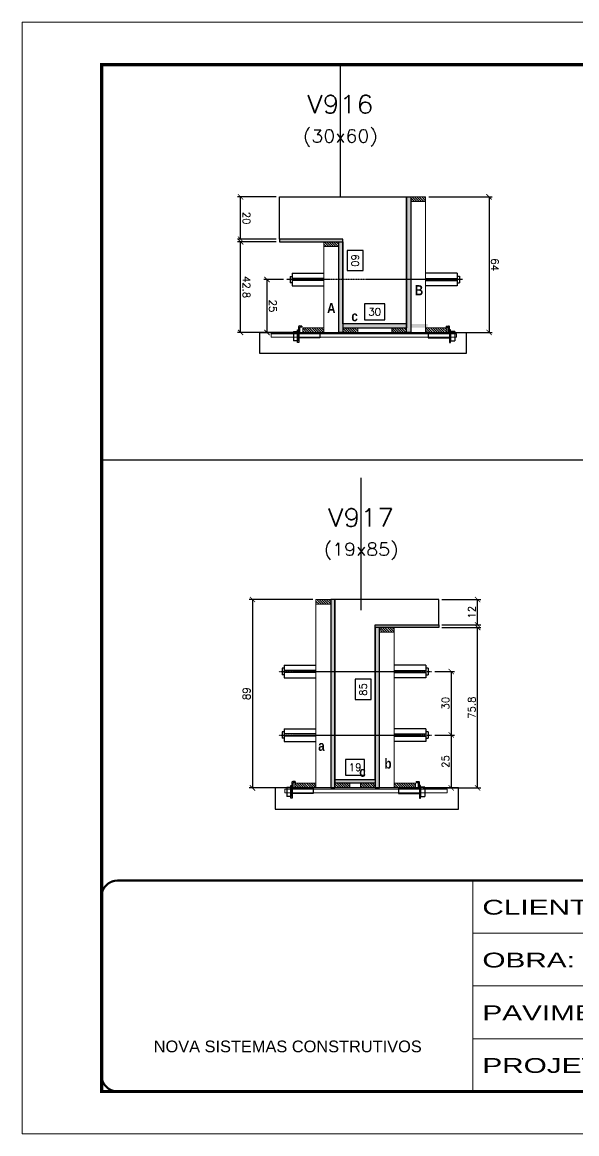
# Model space of a CAD drawing. Extents: x -20960 to -5926, y -2106 to 21915.
# Drawn here: x -9023 to -8500, y 15123 to 16173 of the extents above; entities that cross this region are included whole.
import ezdxf
from ezdxf.enums import TextEntityAlignment as Align

# ---------------------------------------------------------------- set-up
doc = ezdxf.new("R2010")
doc.units = 0
for name, pattern in [('CONTINUO', [0]), ('DASHED', [0.75, 0.5, -0.25]), ('HIDDEN', [0.375, 0.25, -0.125])]:
    doc.linetypes.add(name, pattern=pattern)
for name, color, linetype in [('barrote', 251, 'Continuous'), ('COTA', 241, 'Continuous'), ('Cota Seção (2x)', 4, 'Continuous'), ('detalhes', 4, 'Continuous'), ('Painéis', 200, 'Continuous'), ('presilha', 1, 'Continuous'), ('TENSOR', 3, 'Continuous'), ('Texto de Titulo', 7, 'Continuous'), ('Texto Qtd Sarr', 242, 'Continuous')]:
    doc.layers.add(name, color=color, linetype=linetype)
for name, color, linetype, lineweight in [('CONCRETO', 251, 'Continuous', 25), ('Folhas', 255, 'Continuous', 9), ('Hachura', 251, 'Continuous', 9), ('Madeira', 126, 'Continuous', 18), ('SARRAFO DE PRESSAO', 251, 'DASHED', 9), ('SCO-___-LAJ', 2, 'Continuous', 0), ('Texto Seção', 7, 'Continuous', 15)]:
    doc.layers.add(name, color=color, linetype=linetype, lineweight=lineweight)
doc.styles.add('ARIAL', font='arial.ttf')
doc.styles.add('Romans', font='romans.shx')
doc.styles.add('TECNICA', font='techb___.ttf', dxfattribs={"height": 10})
doc.styles.add('Tecnologia', font='')
doc.styles.get('Tecnologia').set_extended_font_data('Forgotten Futurist')
doc.dimstyles.new('Cota Seção (2x)', dxfattribs={"dimtxt": 7, "dimasz": 5, "dimexe": 3, "dimexo": 3, "dimgap": 2, "dimtad": 3, "dimdec": 1, "dimlfac": 0.5, "dimzin": 12, "dimdsep": 46, "dimtxsty": 'Romans', "dimblk": 'ARCHTICK', "dimcen": 0, "dimclrd": 4, "dimclre": 4, "dimclrt": 1, "dimadec": 1, "dimazin": 3, "dimtfac": 1, "dimtdec": 1, "dimtmove": 0, "dimatfit": 3, "dimldrblk": 'OBLIQUE', "dimfxl": 1, "dimtolj": 1, "dimtzin": 12, "dimarcsym": 0})
doc.dimstyles.new('Cota Seção interna', dxfattribs={"dimtxt": 7, "dimasz": 6, "dimexe": 0.18, "dimexo": 2, "dimgap": -4, "dimtad": 3, "dimdec": 1, "dimlfac": 0.5, "dimzin": 12, "dimdsep": 46, "dimtxsty": 'Romans', "dimblk": 'ARCHTICK', "dimcen": 0.09, "dimse1": 1, "dimse2": 1, "dimsd1": 1, "dimsd2": 1, "dimclrd": 180, "dimclre": 5, "dimclrt": 1, "dimadec": 0, "dimazin": 3, "dimtfac": 1, "dimtdec": 1, "dimtofl": 0, "dimtmove": 0, "dimatfit": 3, "dimldrblk": 'ARCHTICK', "dimfxl": 1, "dimtolj": 1, "dimtzin": 0, "dimarcsym": 0})

# ---------------------------------------------------------------- blocks, each defined once
blk = doc.blocks.new('9999999999')
at = {"color": 30, "linetype": 'CONTINUO'}
for p, q in [((98564.6, 34230.2), (98564.6, 34429.4)), ((98564.6, 34379.6), (99584, 34379.6)), ((98564.6, 34329.8), (99488, 34329.8)), ((98564.6, 34280), (99488, 34280))]:
    blk.add_line(p, q, dxfattribs=at)
at = {"color": 30, "linetype": 'CONTINUO', "const_width": 2}
blk.add_lwpolyline([(99584, 34230.2), (99584, 34414.4, 0.414214), (99569, 34429.4), (98229, 34429.4, 0.414214), (98214, 34414.4), (98214, 34245.2, 0.414214), (98229, 34230.2), (99584, 34230.2)], format="xyb", dxfattribs=at)
at = {"layer": 'Folhas'}
blk.add_lwpolyline([(98139, 34190.2), (99624, 34190.2), (99624, 35240.2), (98139, 35240.2)], close=True, dxfattribs=at)
at = {"layer": 'Folhas', "color": 30, "const_width": 3}
blk.add_lwpolyline([(98214, 34230.2), (99584, 34230.2), (99584, 35200.2), (98214, 35200.2)], close=True, dxfattribs=at)
at = {"color": 7, "linetype": 'Continuous', "ltscale": 5, "style": 'ARIAL'}
blk.add_text('NOVA SISTEMAS CONSTRUTIVOS', height=11.059, dxfattribs=at).set_placement((98263.2, 34267.2))
at = {"layer": 'Folhas', "color": 7, "style": 'Tecnologia', "width": 1.5}
for s, p in [('CLIENTE:', (98573.7, 34397.2)), ('OBRA:', (98573.7, 34347.3)), ('PAVIMENTO:', (98573.7, 34297.5)), ('PROJETO:', (98573.7, 34247.7))]:
    blk.add_text(s, height=14, dxfattribs=at).set_placement(p)
blk = doc.blocks.new('titulo1')
at = {"layer": 'Defpoints', "color": 252, "linetype": 'HIDDEN', "ltscale": 2}
blk.add_line((0, 0), (0, 125), dxfattribs=at)
at = {"layer": 'Defpoints', "style": 'Romans', "oblique": 15}
blk.add_attdef('FOLHA', text='', height=10, dxfattribs=at).set_placement((0, 15.6), align=Align.MIDDLE_CENTER)
at = {"layer": 'Texto Qtd Sarr', "color": 3, "style": 'Romans', "oblique": 15}
for tag, height, p in [('TITULO', 17, (0, 71.4)), ('SEÇÃO', 12, (0, 41.5))]:
    blk.add_attdef(tag, text='', height=height, dxfattribs=at).set_placement(p, align=Align.MIDDLE_CENTER)
blk = doc.blocks.new('_ArchTick')
at = {"color": 0, "linetype": 'ByBlock', "const_width": 0.15}
blk.add_lwpolyline([(-0.5, -0.5), (0.5, 0.5)], dxfattribs=at)
blk = doc.blocks.new('*D375')
at = {"layer": 'COTA', "color": 4, "lineweight": -2, "transparency": 16777216}
for p, q in [((-8783.5, 15965.1), (-8820.2, 15965.1)), ((-8817.2, 15879.5), (-8817.2, 15965.1)), ((-8765.9, 15879.5), (-8820.2, 15879.5))]:
    blk.add_line(p, q, dxfattribs=at)
at = {"layer": 'Defpoints', "color": 0, "transparency": 16777216}
for p in [(-8817.2, 15965.1), (-8780.5, 15965.1), (-8762.9, 15879.5)]:
    blk.add_point(p, dxfattribs=at)
at = {"layer": 'COTA', "color": 4, "lineweight": -2, "transparency": 16777216, "xscale": 5, "yscale": 5, "zscale": 5}
for p, rotation in [((-8817.2, 15965.1), 90.00098738421937), ((-8817.2, 15879.5), 270.0009873842193)]:
    blk.add_blockref('_ArchTick', p, dxfattribs=dict(at, rotation=rotation))
at = {"layer": 'COTA', "color": 1, "transparency": 16777216, "insert": (-8811.7, 15922.3), "char_height": 7, "attachment_point": 5, "rotation": 270.001, "style": 'Romans'}
blk.add_mtext('\\A1;42.8', dxfattribs=at)
blk = doc.blocks.new('_Oblique')
at = {"color": 0, "linetype": 'ByBlock', "lineweight": -2}
blk.add_line((-0.5, -0.5), (0.5, 0.5), dxfattribs=at)
blk = doc.blocks.new('*D376')
at = {"layer": 'COTA', "color": 4, "lineweight": -2, "transparency": 16777216}
for p, q in [((-8783.5, 16007.5), (-8820.2, 16007.5)), ((-8817.2, 15967.5), (-8817.2, 16007.5)), ((-8783.5, 15967.5), (-8820.2, 15967.5))]:
    blk.add_line(p, q, dxfattribs=at)
at = {"layer": 'Defpoints', "color": 0, "transparency": 16777216}
for p in [(-8817.2, 16007.5), (-8780.5, 16007.5), (-8780.5, 15967.5)]:
    blk.add_point(p, dxfattribs=at)
at = {"layer": 'COTA', "color": 4, "lineweight": -2, "transparency": 16777216, "xscale": 5, "yscale": 5, "zscale": 5}
for p, rotation in [((-8817.2, 16007.5), 90.00098738421937), ((-8817.2, 15967.5), 270.0009873842193)]:
    blk.add_blockref('_ArchTick', p, dxfattribs=dict(at, rotation=rotation))
at = {"layer": 'COTA', "color": 1, "transparency": 16777216, "insert": (-8811.7, 15987.5), "char_height": 7, "attachment_point": 5, "rotation": 270.001, "style": 'Romans'}
blk.add_mtext('\\A1;20', dxfattribs=at)
blk = doc.blocks.new('*D377')
at = {"layer": 'Cota Seção (2x)', "color": 180, "lineweight": -2, "transparency": 16777216}
for p, q in [((-8716.5, 15957), (-8716.5, 15938)), ((-8701.5, 15957), (-8716.5, 15957)), ((-8701.5, 15938), (-8701.5, 15957)), ((-8716.5, 15938), (-8701.5, 15938))]:
    blk.add_line(p, q, dxfattribs=at)
at = {"layer": 'Defpoints', "color": 0, "transparency": 16777216}
for p in [(-8720.5, 16007.5), (-8720.5, 16007.5), (-8720.5, 15887.5)]:
    blk.add_point(p, dxfattribs=at)
at = {"layer": 'Cota Seção (2x)', "color": 1, "transparency": 16777216, "insert": (-8709, 15947.5), "char_height": 7, "attachment_point": 5, "rotation": 270.001, "style": 'Romans'}
blk.add_mtext('\\A1;60', dxfattribs=at)
blk = doc.blocks.new('PRESILHA METÁLICA 1')
at = {"layer": 'presilha'}
for p, q in [((7.5, 10.6), (7.5, 19.9)), ((12, 21), (8.6, 21)), ((9, 11.6), (9, 18.9)), ((12, 19.5), (9.6, 19.5)), ((12, 21), (12, 19.5)), ((0, 13), (6, 13)), ((0, 13), (0, 0)), ((6, 0), (0, 0)), ((6, 15.5), (7.5, 15.5)), ((6, -2.5), (6, 15.5)), ((6, 13), (6, 0)), ((7.5, 15.5), (7.5, -2.5)), ((37.5, 4.1), (7.5, 4.1)), ((37.5, 11), (9.6, 11)), ((37.5, 11), (37.5, 4.1)), ((7.5, -2.5), (6, -2.5))]:
    blk.add_line(p, q, dxfattribs=at)
for centre, radius, start, end in [((8.6, 19.9), 1.14, 90, 180), ((9.6, 18.9), 0.57, 90, 180), ((9.6, 11.6), 0.57, 180, 270)]:
    blk.add_arc(centre, radius, start, end, dxfattribs=at)
blk = doc.blocks.new('*D408')
at = {"layer": 'COTA', "color": 4, "lineweight": -2, "transparency": 16777216}
for p, q in [((-8776.8, 15929.5), (-8795.3, 15929.5)), ((-8792.3, 15929.5), (-8792.3, 15879.5)), ((-8776.8, 15879.5), (-8795.3, 15879.5))]:
    blk.add_line(p, q, dxfattribs=at)
at = {"layer": 'Defpoints', "color": 0, "transparency": 16777216}
for p in [(-8773.8, 15929.5), (-8792.3, 15879.5), (-8773.8, 15879.5)]:
    blk.add_point(p, dxfattribs=at)
at = {"layer": 'COTA', "color": 4, "lineweight": -2, "transparency": 16777216, "xscale": 5, "yscale": 5, "zscale": 5}
for p, rotation in [((-8792.3, 15929.5), 90.00098738421937), ((-8792.3, 15879.5), 270.0009873842193)]:
    blk.add_blockref('_ArchTick', p, dxfattribs=dict(at, rotation=rotation))
at = {"layer": 'COTA', "color": 1, "transparency": 16777216, "insert": (-8786.8, 15904.5), "char_height": 7, "attachment_point": 5, "rotation": 270.001, "style": 'Romans'}
blk.add_mtext('\\A1;25', dxfattribs=at)
blk = doc.blocks.new('*D409')
at = {"layer": 'Cota Seção (2x)', "color": 180, "lineweight": -2, "transparency": 16777216}
for p, q in [((-8680.8, 15906.5), (-8700.1, 15906.5)), ((-8700.1, 15906.5), (-8700.1, 15891.5)), ((-8680.8, 15891.5), (-8680.8, 15906.5)), ((-8700.1, 15891.5), (-8680.8, 15891.5))]:
    blk.add_line(p, q, dxfattribs=at)
at = {"layer": 'Defpoints', "color": 0, "transparency": 16777216}
for p in [(-8720.5, 15887.5), (-8660.5, 15887.5), (-8660.5, 15887.5)]:
    blk.add_point(p, dxfattribs=at)
at = {"layer": 'Cota Seção (2x)', "color": 1, "transparency": 16777216, "insert": (-8690.5, 15899), "char_height": 7, "attachment_point": 5, "style": 'Romans'}
blk.add_mtext('\\A1;30', dxfattribs=at)
blk = doc.blocks.new('*D394')
at = {"layer": 'COTA', "color": 4, "lineweight": -2, "transparency": 16777216}
for p, q in [((-8627, 15600.8), (-8590.3, 15600.8)), ((-8593.3, 15449.2), (-8593.3, 15600.8)), ((-8644.6, 15449.2), (-8590.3, 15449.2))]:
    blk.add_line(p, q, dxfattribs=at)
at = {"layer": 'Defpoints', "color": 0, "transparency": 16777216}
for p in [(-8630, 15600.8), (-8593.3, 15600.8), (-8647.6, 15449.2)]:
    blk.add_point(p, dxfattribs=at)
at = {"layer": 'COTA', "color": 4, "lineweight": -2, "transparency": 16777216, "xscale": 5, "yscale": 5, "zscale": 5}
for p, rotation in [((-8593.3, 15600.8), 90), ((-8593.3, 15449.2), 270)]:
    blk.add_blockref('_ArchTick', p, dxfattribs=dict(at, rotation=rotation))
at = {"layer": 'COTA', "color": 1, "transparency": 16777216, "insert": (-8598.8, 15525), "char_height": 7, "attachment_point": 5, "rotation": 90, "style": 'Romans'}
blk.add_mtext('\\A1;75.8', dxfattribs=at)
blk = doc.blocks.new('*D395')
at = {"layer": 'COTA', "color": 4, "lineweight": -2, "transparency": 16777216}
for p, q in [((-8627, 15627.2), (-8590.3, 15627.2)), ((-8593.3, 15603.2), (-8593.3, 15627.2)), ((-8627, 15603.2), (-8590.3, 15603.2))]:
    blk.add_line(p, q, dxfattribs=at)
at = {"layer": 'Defpoints', "color": 0, "transparency": 16777216}
for p in [(-8630, 15627.2), (-8593.3, 15627.2), (-8630, 15603.2)]:
    blk.add_point(p, dxfattribs=at)
at = {"layer": 'COTA', "color": 4, "lineweight": -2, "transparency": 16777216, "xscale": 5, "yscale": 5, "zscale": 5}
for p, rotation in [((-8593.3, 15627.2), 90), ((-8593.3, 15603.2), 270)]:
    blk.add_blockref('_ArchTick', p, dxfattribs=dict(at, rotation=rotation))
at = {"layer": 'COTA', "color": 1, "transparency": 16777216, "insert": (-8598.8, 15615.2), "char_height": 7, "attachment_point": 5, "rotation": 90, "style": 'Romans'}
blk.add_mtext('\\A1;12', dxfattribs=at)
blk = doc.blocks.new('*D396')
at = {"layer": 'Cota Seção (2x)', "color": 180, "lineweight": -2, "transparency": 16777216}
for p, q in [((-8694, 15551.9), (-8709, 15551.9)), ((-8709, 15551.9), (-8709, 15532.6)), ((-8694, 15532.6), (-8694, 15551.9)), ((-8709, 15532.6), (-8694, 15532.6))]:
    blk.add_line(p, q, dxfattribs=at)
at = {"layer": 'Defpoints', "color": 0, "transparency": 16777216}
for p in [(-8690, 15627.2), (-8690, 15627.2), (-8690, 15457.2)]:
    blk.add_point(p, dxfattribs=at)
at = {"layer": 'Cota Seção (2x)', "color": 1, "transparency": 16777216, "insert": (-8701.5, 15542.2), "char_height": 7, "attachment_point": 5, "rotation": 90, "style": 'Romans'}
blk.add_mtext('\\A1;85', dxfattribs=at)
blk = doc.blocks.new('*D391')
at = {"layer": 'Cota Seção (2x)', "color": 180, "lineweight": -2, "transparency": 16777216}
for p, q in [((-8700, 15476.2), (-8718, 15476.2)), ((-8718, 15476.2), (-8718, 15461.2)), ((-8700, 15461.2), (-8700, 15476.2)), ((-8718, 15461.2), (-8700, 15461.2))]:
    blk.add_line(p, q, dxfattribs=at)
at = {"layer": 'Defpoints', "color": 0, "transparency": 16777216}
for p in [(-8690, 15457.2), (-8728, 15449.2), (-8690, 15449.2)]:
    blk.add_point(p, dxfattribs=at)
at = {"layer": 'Cota Seção (2x)', "color": 1, "transparency": 16777216, "insert": (-8709, 15468.7), "char_height": 7, "attachment_point": 5, "style": 'Romans'}
blk.add_mtext('\\A1;19', dxfattribs=at)
blk = doc.blocks.new('*D392')
at = {"layer": 'COTA', "color": 4, "lineweight": -2, "transparency": 16777216}
for p, q in [((-8749, 15627.2), (-8809, 15627.2)), ((-8806, 15627.2), (-8806, 15449.2)), ((-8749, 15449.2), (-8809, 15449.2))]:
    blk.add_line(p, q, dxfattribs=at)
at = {"layer": 'Defpoints', "color": 0, "transparency": 16777216}
for p in [(-8746, 15627.2), (-8806, 15449.2), (-8746, 15449.2)]:
    blk.add_point(p, dxfattribs=at)
at = {"layer": 'COTA', "color": 4, "lineweight": -2, "transparency": 16777216, "xscale": 5, "yscale": 5, "zscale": 5}
for p, rotation in [((-8806, 15627.2), 90), ((-8806, 15449.2), 270)]:
    blk.add_blockref('_ArchTick', p, dxfattribs=dict(at, rotation=rotation))
at = {"layer": 'COTA', "color": 1, "transparency": 16777216, "insert": (-8811.5, 15538.2), "char_height": 7, "attachment_point": 5, "rotation": 90, "style": 'Romans'}
blk.add_mtext('\\A1;89', dxfattribs=at)
blk = doc.blocks.new('*D393')
at = {"layer": 'COTA', "color": 4, "lineweight": -2, "transparency": 16777216}
for p, q in [((-8633.7, 15499.2), (-8615.2, 15499.2)), ((-8618.2, 15499.2), (-8618.2, 15449.2)), ((-8633.7, 15449.2), (-8615.2, 15449.2))]:
    blk.add_line(p, q, dxfattribs=at)
at = {"layer": 'Defpoints', "color": 0, "transparency": 16777216}
for p in [(-8636.7, 15499.2), (-8636.7, 15449.2), (-8618.2, 15449.2)]:
    blk.add_point(p, dxfattribs=at)
at = {"layer": 'COTA', "color": 4, "lineweight": -2, "transparency": 16777216, "xscale": 5, "yscale": 5, "zscale": 5}
for p, rotation in [((-8618.2, 15499.2), 90), ((-8618.2, 15449.2), 270)]:
    blk.add_blockref('_ArchTick', p, dxfattribs=dict(at, rotation=rotation))
at = {"layer": 'COTA', "color": 1, "transparency": 16777216, "insert": (-8623.7, 15474.2), "char_height": 7, "attachment_point": 5, "rotation": 90, "style": 'Romans'}
blk.add_mtext('\\A1;25', dxfattribs=at)
blk = doc.blocks.new('*D378')
at = {"layer": 'COTA', "color": 4, "lineweight": -2, "transparency": 16777216}
for p, q in [((-8633.7, 15559.2), (-8615.2, 15559.2)), ((-8618.2, 15559.2), (-8618.2, 15499.2)), ((-8633.7, 15499.2), (-8615.2, 15499.2))]:
    blk.add_line(p, q, dxfattribs=at)
at = {"layer": 'Defpoints', "color": 0, "transparency": 16777216}
for p in [(-8636.7, 15559.2), (-8636.7, 15499.2), (-8618.2, 15499.2)]:
    blk.add_point(p, dxfattribs=at)
at = {"layer": 'COTA', "color": 4, "lineweight": -2, "transparency": 16777216, "xscale": 5, "yscale": 5, "zscale": 5}
for p, rotation in [((-8618.2, 15559.2), 90), ((-8618.2, 15499.2), 270)]:
    blk.add_blockref('_ArchTick', p, dxfattribs=dict(at, rotation=rotation))
at = {"layer": 'COTA', "color": 1, "transparency": 16777216, "insert": (-8623.7, 15529.2), "char_height": 7, "attachment_point": 5, "rotation": 90, "style": 'Romans'}
blk.add_mtext('\\A1;30', dxfattribs=at)

msp = doc.modelspace()

# ---------------------------------------------------------------- hatches: boundary and pattern name
at = {"layer": 'Hachura'}
h = msp.add_hatch(color=256, dxfattribs=at)
h.dxf.hatch_style = 1
h.paths.add_polyline_path([(-8660.47, 16007.52), (-8656.47, 16007.52), (-8656.47, 15879.52), (-8660.47, 15879.52)])
h = msp.add_hatch(color=256, dxfattribs=at)
h.dxf.hatch_style = 1
h.paths.add_polyline_path([(-8720.47, 15965.12), (-8720.47, 15967.52), (-8780.47, 15967.51), (-8780.47, 15965.11)])
h = msp.add_hatch(dxfattribs=at)
h.set_pattern_fill('ANSI31', color=256, scale=0.5, angle=270, style=0)
h.set_pattern_definition([(315, (14227.347, 7657.4717), (1.12253202, 1.12253202), [])])
h.paths.add_polyline_path([(-8724.47, 15960.72), (-8724.47, 15965.12), (-8738.47, 15965.11), (-8738.47, 15960.71)])
h = msp.add_hatch(color=256, dxfattribs=at)
h.dxf.hatch_style = 1
h.paths.add_polyline_path([(-8724.47, 15965.12), (-8720.47, 15965.12), (-8720.47, 15879.52), (-8724.47, 15879.52)])
h = msp.add_hatch(color=256, dxfattribs=at)
h.dxf.hatch_style = 1
h.paths.add_polyline_path([(-8640.47, 15883.92), (-8640.47, 15887.52), (-8720.47, 15887.52), (-8720.47, 15883.92)])
h = msp.add_hatch(dxfattribs=at)
h.set_pattern_fill('ANSI31', color=256, scale=0.5, angle=270, style=0)
h.set_pattern_definition([(315, (14227.347, 7649.8717), (1.12253202, 1.12253202), [])])
h.paths.add_polyline_path([(-8758.47, 15879.51), (-8758.47, 15883.91), (-8738.47, 15883.91), (-8738.47, 15879.51)])
h = msp.add_hatch(dxfattribs=at)
h.set_pattern_fill('ANSI31', color=256, scale=0.5, angle=270, style=0)
h.set_pattern_definition([(315, (14236.147, 7649.8717), (1.12253202, 1.12253202), [])])
h.paths.add_polyline_path([(-8720.47, 15879.52), (-8720.47, 15883.92), (-8706.47, 15883.92), (-8706.47, 15879.52)])
h = msp.add_hatch(dxfattribs=at)
h.set_pattern_fill('ANSI31', color=256, scale=0.5, angle=270, style=0)
h.set_pattern_definition([(315, (14159.7733, 7319.5752), (1.12253202, 1.12253202), [])])
h.paths.add_polyline_path([(-8746.05, 15622.82), (-8746.05, 15627.22), (-8732.05, 15627.22), (-8732.05, 15622.82)])
h = msp.add_hatch(color=256, dxfattribs=at)
h.dxf.hatch_style = 1
h.paths.add_polyline_path([(-8728.05, 15627.22), (-8732.05, 15627.22), (-8732.05, 15449.22), (-8728.05, 15449.22)])
h = msp.add_hatch(color=256, dxfattribs=at)
h.dxf.hatch_style = 1
h.paths.add_polyline_path([(-8690.05, 15600.82), (-8690.05, 15603.22), (-8630.05, 15603.22), (-8630.05, 15600.82)])
h = msp.add_hatch(color=256, dxfattribs=at)
h.dxf.hatch_style = 1
h.paths.add_polyline_path([(-8686.05, 15600.82), (-8690.05, 15600.82), (-8690.05, 15449.22), (-8686.05, 15449.22)])
h = msp.add_hatch(dxfattribs=at)
h.set_pattern_fill('ANSI31', color=256, scale=0.5, angle=270, style=0)
h.set_pattern_definition([(315, (14219.7733, 7293.1752), (1.12253202, 1.12253202), [])])
h.paths.add_polyline_path([(-8686.05, 15596.42), (-8686.05, 15600.82), (-8672.05, 15600.82), (-8672.05, 15596.42)])
h = msp.add_hatch(color=256, dxfattribs=at)
h.dxf.hatch_style = 1
h.paths.add_polyline_path([(-8728.04, 15453.62), (-8728.04, 15457.22), (-8690.05, 15457.22), (-8690.05, 15453.62)])
h = msp.add_hatch(dxfattribs=at)
h.set_pattern_fill('ANSI31', color=256, scale=0.5, angle=270, style=0)
h.set_pattern_definition([(315, (14125.7733, 7219.5752), (1.12253202, 1.12253202), [])])
h.paths.add_polyline_path([(-8746.05, 15449.22), (-8746.05, 15453.62), (-8766.05, 15453.62), (-8766.05, 15449.22)])
h = msp.add_hatch(dxfattribs=at)
h.set_pattern_fill('ANSI31', color=256, scale=0.5, angle=270, style=0)
h.set_pattern_definition([(315, (14228.5754, 7219.5752), (1.12253202, 1.12253202), [])])
h.paths.add_polyline_path([(-8728.04, 15449.22), (-8728.04, 15453.62), (-8714.04, 15453.62), (-8714.04, 15449.22)])
h = msp.add_hatch(dxfattribs=at)
h.set_pattern_fill('ANSI31', color=256, scale=0.5, angle=270, style=0)
h.set_pattern_definition([(315, (14228.5733, 7219.5752), (1.12253202, 1.12253202), [])])
h.paths.add_polyline_path([(-8690.05, 15449.22), (-8690.05, 15453.62), (-8704.05, 15453.62), (-8704.05, 15449.22)])
h = msp.add_hatch(dxfattribs=at)
h.set_pattern_fill('ANSI31', color=256, scale=0.5, angle=270, style=0)
h.set_pattern_definition([(315, (14219.7733, 7219.5752), (1.12253202, 1.12253202), [])])
h.paths.add_polyline_path([(-8652.05, 15449.22), (-8652.05, 15453.62), (-8672.05, 15453.62), (-8672.05, 15449.22)])

# ---------------------------------------------------------------- linework, layer by layer
at = {"ltscale": 3}
for p, q in [((-8770.47, 15932.48), (-8770.47, 15926.48)), ((-8770.47, 15932.48), (-8768.47, 15932.48)), ((-8768.47, 15935.48), (-8768.47, 15923.48)), ((-8768.47, 15935.48), (-8738.47, 15935.48)), ((-8738.47, 15930.48), (-8768.47, 15930.48)), ((-8612.47, 15935.49), (-8642.47, 15935.49)), ((-8642.47, 15930.49), (-8612.47, 15930.49)), ((-8612.47, 15935.49), (-8612.47, 15923.49)), ((-8612.47, 15932.49), (-8610.47, 15932.49)), ((-8610.47, 15932.49), (-8610.47, 15926.49)), ((-8768.47, 15926.48), (-8770.47, 15926.48)), ((-8738.47, 15928.48), (-8768.47, 15928.48)), ((-8768.47, 15923.48), (-8738.47, 15923.48)), ((-8642.47, 15928.49), (-8612.47, 15928.49)), ((-8612.47, 15923.49), (-8642.47, 15923.49)), ((-8612.47, 15926.49), (-8610.47, 15926.49)), ((-8778.05, 15562.19), (-8778.05, 15556.19)), ((-8776.05, 15562.19), (-8778.05, 15562.19)), ((-8776.05, 15565.19), (-8776.05, 15553.19)), ((-8776.05, 15565.19), (-8746.05, 15565.19)), ((-8642.05, 15565.19), (-8672.05, 15565.19)), ((-8642.05, 15565.19), (-8642.05, 15553.19)), ((-8640.05, 15562.19), (-8642.05, 15562.19)), ((-8640.05, 15562.19), (-8640.05, 15556.19)), ((-8776.05, 15556.19), (-8778.05, 15556.19)), ((-8746.05, 15560.19), (-8776.05, 15560.19)), ((-8746.05, 15558.19), (-8776.05, 15558.19)), ((-8776.05, 15553.19), (-8746.05, 15553.19)), ((-8672.05, 15560.19), (-8642.05, 15560.19)), ((-8672.05, 15558.19), (-8642.05, 15558.19)), ((-8642.05, 15553.19), (-8672.05, 15553.19)), ((-8642.05, 15556.19), (-8640.05, 15556.19)), ((-8778.05, 15502.19), (-8778.05, 15496.19)), ((-8776.05, 15502.19), (-8778.05, 15502.19)), ((-8776.05, 15505.19), (-8776.05, 15493.19)), ((-8776.05, 15505.19), (-8746.05, 15505.19)), ((-8746.05, 15500.19), (-8776.05, 15500.19)), ((-8746.05, 15498.19), (-8776.05, 15498.19)), ((-8642.05, 15505.19), (-8672.05, 15505.19)), ((-8672.05, 15500.19), (-8642.05, 15500.19)), ((-8672.05, 15498.19), (-8642.05, 15498.19)), ((-8642.05, 15505.19), (-8642.05, 15493.19)), ((-8640.05, 15502.19), (-8642.05, 15502.19)), ((-8640.05, 15502.19), (-8640.05, 15496.19)), ((-8776.05, 15496.19), (-8778.05, 15496.19)), ((-8776.05, 15493.19), (-8746.05, 15493.19)), ((-8642.05, 15493.19), (-8672.05, 15493.19)), ((-8642.05, 15496.19), (-8640.05, 15496.19))]:
    msp.add_line(p, q, dxfattribs=at)
at = {"layer": 'barrote'}
for p, q in [((-8799.08, 15879.51), (-8604.11, 15879.52)), ((-8799.07, 15859.51), (-8799.08, 15879.51)), ((-8604.11, 15879.52), (-8604.11, 15859.52)), ((-8604.11, 15859.52), (-8799.07, 15859.51))]:
    msp.add_line(p, q, dxfattribs=at)
msp.add_lwpolyline([(-8784.41, 15429.22), (-8611.44, 15429.22), (-8611.44, 15449.22), (-8784.41, 15449.22)], close=True, dxfattribs=at)
at = {"layer": 'CONCRETO'}
for p, q in [((-8780.47, 16007.51), (-8720.47, 16007.52)), ((-8780.47, 15967.51), (-8780.47, 16007.51)), ((-8720.47, 16007.52), (-8720.47, 16007.52)), ((-8720.47, 16007.52), (-8660.47, 16007.52)), ((-8660.47, 16007.52), (-8660.47, 15883.92)), ((-8720.47, 15967.52), (-8780.47, 15967.51)), ((-8720.47, 15887.52), (-8720.47, 15967.52)), ((-8660.47, 15887.52), (-8720.47, 15887.52)), ((-8660.47, 15883.92), (-8660.47, 15887.52)), ((-8660.47, 15883.92), (-8660.47, 15883.92))]:
    msp.add_line(p, q, dxfattribs=at)
msp.add_lwpolyline([(-8690.05, 15603.22), (-8630.05, 15603.22), (-8630.05, 15627.22), (-8728.05, 15627.22), (-8728.05, 15453.62), (-8728.04, 15453.62), (-8728.04, 15457.22), (-8690.05, 15457.22)], close=True, dxfattribs=at)
at = {"layer": 'COTA', "color": 4}
for p, q in [((-8639.47, 16007.52), (-8579.5, 16007.52)), ((-8582.5, 16007.52), (-8582.5, 15879.52)), ((-8639.47, 15879.52), (-8579.5, 15879.52))]:
    msp.add_line(p, q, dxfattribs=at)
at = {"layer": 'COTA', "linetype": 'ByBlock'}
msp.add_line((-7578.5, 15758.91), (-8948.5, 15758.91), dxfattribs=at)
at = {"layer": 'Hachura', "linetype": 'Continuous'}
for p, q in [((-8656.47, 16006.66), (-8652.93, 16003.12)), ((-8656.47, 16004.41), (-8655.18, 16003.12)), ((-8655.09, 16007.52), (-8650.69, 16003.12)), ((-8652.84, 16007.52), (-8648.44, 16003.12)), ((-8650.6, 16007.52), (-8646.2, 16003.12)), ((-8648.35, 16007.52), (-8643.95, 16003.12)), ((-8646.11, 16007.52), (-8642.47, 16003.88)), ((-8643.86, 16007.52), (-8642.47, 16006.13)), ((-8674.47, 15881.81), (-8672.17, 15879.52)), ((-8674.47, 15879.57), (-8674.42, 15879.52)), ((-8674.33, 15883.92), (-8669.93, 15879.52)), ((-8672.08, 15883.92), (-8667.68, 15879.52)), ((-8669.84, 15883.92), (-8665.44, 15879.52)), ((-8667.59, 15883.92), (-8663.19, 15879.52)), ((-8665.35, 15883.92), (-8660.95, 15879.52)), ((-8663.1, 15883.92), (-8660.47, 15881.28)), ((-8660.86, 15883.92), (-8660.47, 15883.53)), ((-8642.47, 15881.71), (-8640.27, 15879.52)), ((-8642.43, 15883.92), (-8638.03, 15879.52)), ((-8640.18, 15883.92), (-8635.78, 15879.52)), ((-8637.94, 15883.92), (-8633.54, 15879.52)), ((-8635.69, 15883.92), (-8631.29, 15879.52)), ((-8633.45, 15883.92), (-8629.05, 15879.52)), ((-8631.2, 15883.92), (-8626.8, 15879.52)), ((-8628.96, 15883.92), (-8624.56, 15879.52)), ((-8626.71, 15883.92), (-8622.47, 15879.67)), ((-8624.47, 15883.92), (-8622.47, 15881.92))]:
    msp.add_line(p, q, dxfattribs=at)
at = {"layer": 'Madeira'}
for p, q in [((-8642.47, 16007.52), (-8656.47, 16007.52)), ((-8656.47, 16007.52), (-8656.47, 16003.12)), ((-8642.47, 16007.52), (-8656.47, 16007.52)), ((-8656.47, 16007.52), (-8656.47, 15879.52)), ((-8656.47, 16003.12), (-8642.47, 16003.12)), ((-8642.47, 16003.12), (-8642.47, 16007.52)), ((-8642.47, 15879.52), (-8642.47, 16007.52)), ((-8660.47, 15883.92), (-8674.47, 15883.92)), ((-8674.47, 15883.92), (-8674.47, 15879.52)), ((-8674.47, 15879.52), (-8660.47, 15879.52)), ((-8660.47, 15879.52), (-8660.47, 15883.92)), ((-8656.47, 15879.52), (-8642.47, 15879.52)), ((-8642.47, 15879.52), (-8642.47, 15883.92)), ((-8642.47, 15883.92), (-8622.47, 15883.92)), ((-8622.47, 15879.52), (-8642.47, 15879.52)), ((-8622.47, 15883.92), (-8622.47, 15879.52))]:
    msp.add_line(p, q, dxfattribs=at)
for points in [[(-8724.47, 15960.72), (-8724.47, 15965.12), (-8738.47, 15965.11), (-8738.47, 15960.71)], [(-8724.47, 15965.12), (-8738.47, 15965.11), (-8738.47, 15879.51), (-8724.47, 15879.52)], [(-8758.47, 15879.51), (-8758.47, 15883.91), (-8738.47, 15883.91), (-8738.47, 15879.51)], [(-8720.47, 15879.52), (-8720.47, 15883.92), (-8706.47, 15883.92), (-8706.47, 15879.52)], [(-8746.05, 15622.82), (-8746.05, 15627.22), (-8732.05, 15627.22), (-8732.05, 15622.82)], [(-8746.05, 15627.22), (-8732.05, 15627.22), (-8732.05, 15449.22), (-8746.05, 15449.22)], [(-8686.05, 15596.42), (-8686.05, 15600.82), (-8672.05, 15600.82), (-8672.05, 15596.42)], [(-8686.05, 15600.82), (-8672.05, 15600.82), (-8672.05, 15449.22), (-8686.05, 15449.22)], [(-8746.05, 15449.22), (-8746.05, 15453.62), (-8766.05, 15453.62), (-8766.05, 15449.22)], [(-8728.04, 15449.22), (-8728.04, 15453.62), (-8714.04, 15453.62), (-8714.04, 15449.22)], [(-8690.05, 15449.22), (-8690.05, 15453.62), (-8704.05, 15453.62), (-8704.05, 15449.22)], [(-8652.05, 15449.22), (-8652.05, 15453.62), (-8672.05, 15453.62), (-8672.05, 15449.22)]]:
    msp.add_lwpolyline(points, close=True, dxfattribs=at)
at = {"layer": 'Painéis'}
for p, q in [((-8660.47, 16007.52), (-8656.47, 16007.52)), ((-8660.47, 15879.52), (-8660.47, 16007.52)), ((-8656.47, 16007.52), (-8656.47, 15879.52)), ((-8660.47, 15887.52), (-8720.47, 15887.52)), ((-8720.47, 15887.52), (-8720.47, 15883.92)), ((-8660.47, 15883.92), (-8660.47, 15887.52)), ((-8720.47, 15883.92), (-8660.47, 15883.92)), ((-8656.47, 15879.52), (-8660.47, 15879.52))]:
    msp.add_line(p, q, dxfattribs=at)
for points in [[(-8720.47, 15965.12), (-8720.47, 15967.52), (-8780.47, 15967.51), (-8780.47, 15965.11)], [(-8724.47, 15965.12), (-8720.47, 15965.12), (-8720.47, 15879.52), (-8724.47, 15879.52)], [(-8728.05, 15627.22), (-8732.05, 15627.22), (-8732.05, 15449.22), (-8728.05, 15449.22)], [(-8690.05, 15600.82), (-8690.05, 15603.22), (-8630.05, 15603.22), (-8630.05, 15600.82)], [(-8686.05, 15600.82), (-8690.05, 15600.82), (-8690.05, 15449.22), (-8686.05, 15449.22)], [(-8728.04, 15453.62), (-8728.04, 15457.22), (-8690.05, 15457.22), (-8690.05, 15453.62)]]:
    msp.add_lwpolyline(points, close=True, dxfattribs=at)
at = {"layer": 'presilha'}
for p, q in [((-8639.89, 15878.88), (-8639.89, 15874.28)), ((-8639.89, 15878.88), (-8621.27, 15878.88)), ((-8622.89, 15885.55), (-8622.89, 15884.55)), ((-8622.89, 15885.55), (-8620.65, 15885.55)), ((-8622.89, 15884.55), (-8621.27, 15884.55)), ((-8620.89, 15879.26), (-8620.89, 15884.17)), ((-8619.89, 15878.64), (-8619.89, 15884.79)), ((-8618.89, 15881.88), (-8619.89, 15881.88)), ((-8619.89, 15881.88), (-8619.89, 15869.88)), ((-8618.89, 15869.88), (-8618.89, 15881.88)), ((-8614.89, 15880.22), (-8618.89, 15880.22)), ((-8618.89, 15880.22), (-8618.89, 15871.55)), ((-8614.89, 15880.22), (-8614.89, 15871.55)), ((-8639.89, 15874.28), (-8619.89, 15874.28)), ((-8619.89, 15869.88), (-8618.89, 15869.88)), ((-8618.89, 15871.55), (-8614.89, 15871.55))]:
    msp.add_line(p, q, dxfattribs=at)
for centre, radius, start, end in [((-8621.27, 15884.17), 0.38, 0.00099, 90.00099), ((-8621.27, 15879.26), 0.38, 270.00099, 0.00099), ((-8620.65, 15884.79), 0.76, 0.00099, 90.00099)]:
    msp.add_arc(centre, radius, start, end, dxfattribs=at)
at = {"layer": 'SCO-___-LAJ', "color": 1}
for p, q in [((-8613.11, 15878.18), (-8788.41, 15878.18)), ((-8788.41, 15878.18), (-8788.41, 15874.98)), ((-8613.11, 15874.98), (-8613.11, 15878.18)), ((-8788.41, 15874.98), (-8613.11, 15874.98))]:
    msp.add_line(p, q, dxfattribs=at)
msp.add_lwpolyline([(-8775.41, 15447.89), (-8622.1, 15447.89), (-8622.1, 15444.69), (-8775.41, 15444.69)], close=True, dxfattribs=at)
at = {"layer": 'TENSOR', "linetype": 'HIDDEN', "ltscale": 0.5}
for p, q in [((-8607.47, 15929.49), (-8773.78, 15929.48)), ((-8781.05, 15559.19), (-8636.74, 15559.19)), ((-8781.05, 15499.19), (-8636.74, 15499.19))]:
    msp.add_line(p, q, dxfattribs=at)

# ---------------------------------------------------------------- block references
at = {"layer": 'COTA', "color": 4, "xscale": 5, "yscale": 5, "zscale": 5}
for p, rotation in [((-8582.5, 16007.52), 90.00098738421937), ((-8582.5, 15879.52), 270.0009873842193)]:
    msp.add_blockref('_ArchTick', p, dxfattribs=dict(at, rotation=rotation))
at = {"layer": 'presilha', "xscale": 0.6666666666666667, "yscale": 0.6666666666666667, "zscale": 0.6666666666666667, "rotation": 0.0009873841914934626}
msp.add_blockref('PRESILHA METÁLICA 1', (-8767.34, 15871.55), dxfattribs=at)
at = {"layer": 'presilha', "yscale": 0.6666666666666666, "zscale": 0.6666666666666666}
for p, xscale in [((-8773.62, 15441.25), 0.6666666666666666), ((-8643.18, 15441.25), -0.6666666666666666)]:
    msp.add_blockref('PRESILHA METÁLICA 1', p, dxfattribs=dict(at, xscale=xscale))
at = {"layer": 'SARRAFO DE PRESSAO', "color": 6, "linetype": 'ByBlock'}
msp.add_blockref('9999999999', (-107162.48, -19067.69), dxfattribs=at)
at = {"layer": 'Texto Seção'}
ref = msp.add_blockref('titulo1', (-8722.97, 16007.52), dxfattribs=at)
ref.add_attrib('TITULO', 'V916', dxfattribs={"layer": 'Texto de Titulo', "color": 7, "height": 17, "style": 'Romans', "width": 1.1}).set_placement((-8722.97, 16095.02), align=Align.MIDDLE_CENTER)
ref.add_attrib('SEÇÃO', '(30x60)', dxfattribs={"layer": 'Texto de Titulo', "color": 7, "height": 12, "style": 'Romans', "width": 1.1}).set_placement((-8722.97, 16065.02), align=Align.MIDDLE_CENTER)
ref = msp.add_blockref('titulo1', (-8703.34, 15617.14), dxfattribs=at)
ref.add_attrib('TITULO', 'V917', dxfattribs={"layer": 'Texto de Titulo', "color": 7, "height": 17, "style": 'Romans', "width": 1.1}).set_placement((-8703.34, 15704.64), align=Align.MIDDLE_CENTER)
ref.add_attrib('SEÇÃO', '(19x85)', dxfattribs={"layer": 'Texto de Titulo', "color": 7, "height": 12, "style": 'Romans', "width": 1.1}).set_placement((-8703.34, 15674.64), align=Align.MIDDLE_CENTER)

# ---------------------------------------------------------------- texts
at = {"layer": 'COTA', "color": 1, "insert": (-8577, 15943.52), "char_height": 7, "attachment_point": 5, "rotation": 270.00099, "style": 'Romans'}
msp.add_mtext('\\A1;64', dxfattribs=at)
at = {"layer": 'detalhes', "style": 'TECNICA'}
for s, p in [('B', (-8652.64, 15914.55)), ('A', (-8735.47, 15897.7)), ('c', (-8712.55, 15890.01))]:
    msp.add_text(s, height=9.6, rotation=0.00099, dxfattribs=at).set_placement(p)
for s, p in [('a', (-8743.88, 15484.25)), ('b', (-8681.33, 15467.41)), ('c', (-8705.07, 15459.71))]:
    msp.add_text(s, height=9.6, dxfattribs=at).set_placement(p)

# ---------------------------------------------------------------- dimensions: what is measured, and where the dimension line sits
at = {"layer": 'COTA'}
for base, p1, p2, angle, picture, middle in [((-8817.19, 16007.51), (-8780.47, 15967.51), (-8780.47, 16007.51), 90.00099, '*D376', (-8811.69, 15987.51)), ((-8817.19, 15965.11), (-8762.87, 15879.51), (-8780.47, 15965.11), 90.00099, '*D375', (-8811.69, 15922.31)), ((-8792.33, 15879.51), (-8773.78, 15929.48), (-8773.77, 15879.51), 90.00099, '*D408', (-8786.83, 15904.5)), ((-8806.02, 15449.22), (-8746.05, 15627.22), (-8746.05, 15449.22), 90, '*D392', (-8811.52, 15538.22)), ((-8593.33, 15627.22), (-8630.05, 15603.22), (-8630.05, 15627.22), 90, '*D395', (-8598.83, 15615.22)), ((-8593.33, 15600.82), (-8647.65, 15449.22), (-8630.05, 15600.82), 90, '*D394', (-8598.83, 15525.02)), ((-8618.19, 15499.19), (-8636.74, 15559.19), (-8636.74, 15499.19), 90, '*D378', (-8623.69, 15529.19)), ((-8618.19, 15449.22), (-8636.74, 15499.19), (-8636.74, 15449.22), 90, '*D393', (-8623.69, 15474.2))]:
    dim = msp.add_linear_dim(base=base, p1=p1, p2=p2, angle=angle, dimstyle='Cota Seção (2x)', dxfattribs=at)
    dim.commit()
    dim.dimension.update_dxf_attribs({"geometry": picture, "text_midpoint": middle})
at = {"layer": 'Cota Seção (2x)'}
for base, p1, p2, angle, picture, middle in [((-8720.47, 16007.52), (-8720.47, 15887.52), (-8720.47, 16007.52), 90.00099, '*D377', (-8708.97, 15947.52)), ((-8690.05, 15627.22), (-8690.05, 15457.22), (-8690.05, 15627.22), 90, '*D396', (-8701.55, 15542.22))]:
    dim = msp.add_linear_dim(base=base, p1=p1, p2=p2, angle=angle, dimstyle='Cota Seção interna', dxfattribs=at)
    dim.commit()
    dim.dimension.update_dxf_attribs({"geometry": picture, "text_midpoint": middle})
dim = msp.add_linear_dim(base=(-8660.47, 15887.52), p1=(-8720.47, 15887.52), p2=(-8660.47, 15887.52), dimstyle='Cota Seção interna', dxfattribs=at)
dim.commit()
dim.dimension.update_dxf_attribs({"geometry": '*D409', "text_midpoint": (-8690.47, 15887.52), "dimtype": 160})
dim = msp.add_linear_dim(base=(-8690.05, 15457.22), p1=(-8728.04, 15449.22), p2=(-8690.05, 15449.22), dimstyle='Cota Seção interna', dxfattribs=at)
dim.commit()
dim.dimension.update_dxf_attribs({"geometry": '*D391', "text_midpoint": (-8709.05, 15468.72)})

doc.saveas('drawing.dxf')
